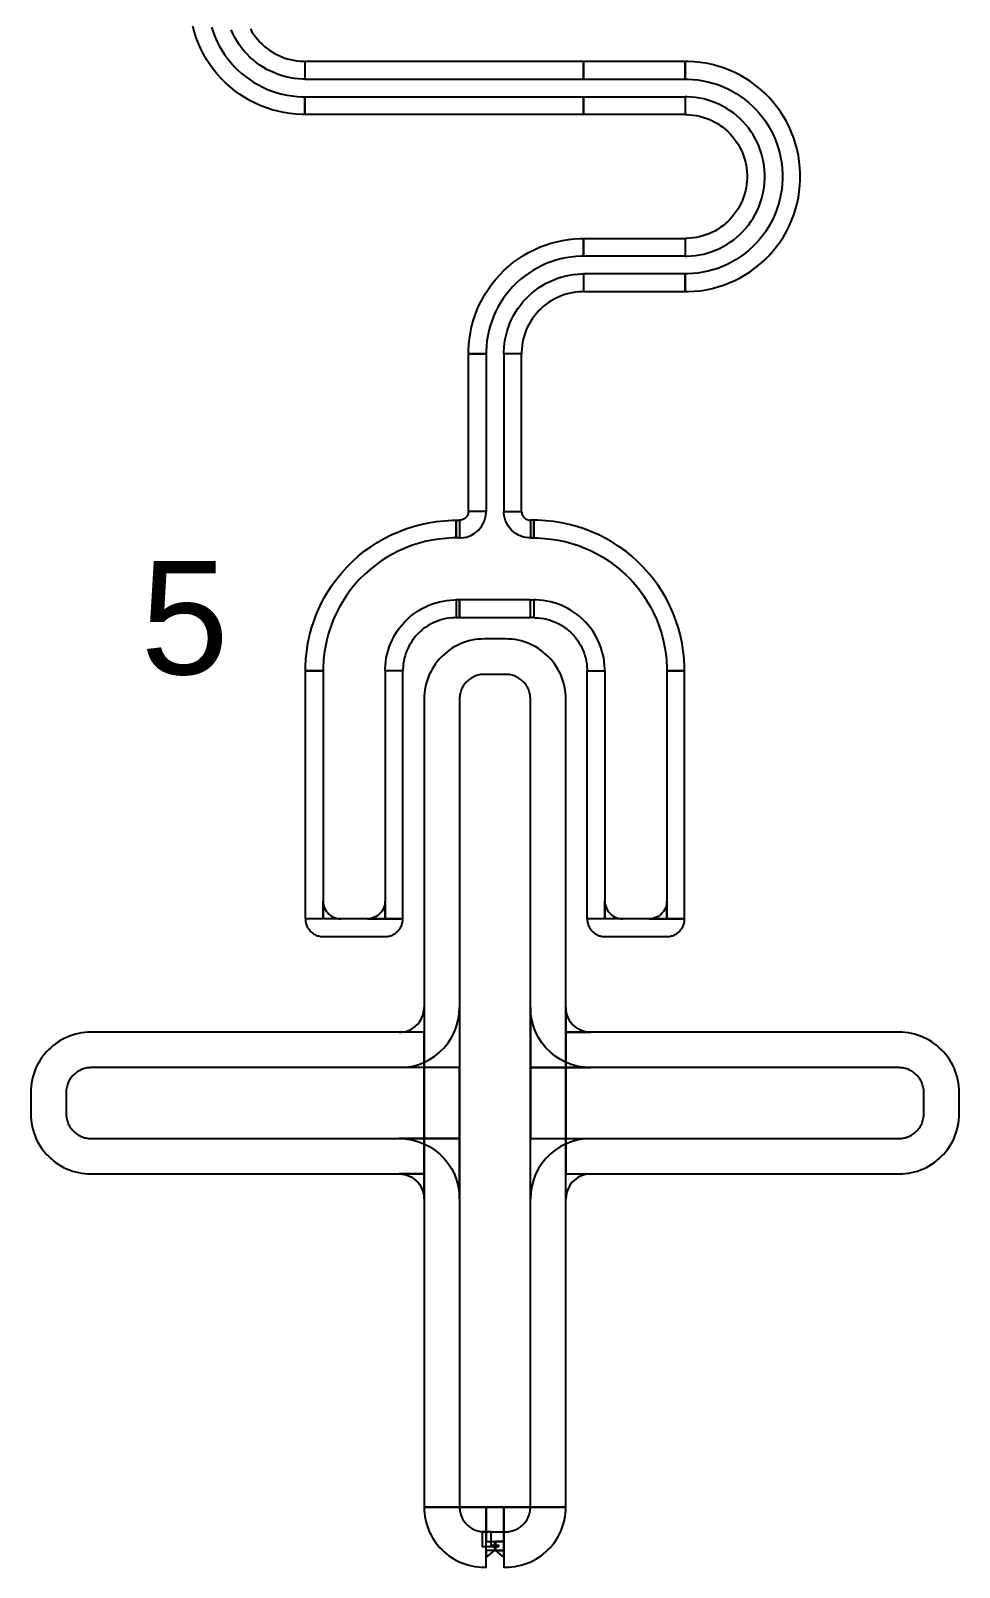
# Model space of a CAD drawing. Extents: x -3400 to 3400, y -3400 to 3400.
# Drawn here: x 1043 to 1567, y -1733 to -866 of the extents above; entities that cross this region are included whole.
import ezdxf

# ---------------------------------------------------------------- set-up
doc = ezdxf.new("R2010")
doc.units = 0
doc.layers.get('0').update_dxf_attribs({"linetype": 'CONTINUOUS'})
for name, color, linetype in [('BASEMETAL', 4, 'CONTINUOUS'), ('FRAME', 8, 'CONTINUOUS'), ('SECONDLAYER', 6, 'CONTINUOUS')]:
    doc.layers.add(name, color=color, linetype=linetype)
doc.styles.get("Standard").update_dxf_attribs({"font": 'arial.ttf'})

# ---------------------------------------------------------------- blocks, each defined once
blk = doc.blocks.new('CHIP_XSEARCH')
for points in [[(4544.97, 2536.38), (4545.86, 2533.64), (4546.89, 2530.95), (4548.06, 2528.32), (4549.37, 2525.76), (4550.81, 2523.26), (4552.38, 2520.85), (4554.07, 2518.52), (4555.88, 2516.28), (4557.81, 2514.14), (4559.84, 2512.1), (4561.98, 2510.18), (4564.22, 2508.37), (4566.55, 2506.67), (4568.97, 2505.1), (4571.46, 2503.67), (4574.03, 2502.36), (4576.66, 2501.19), (4579.34, 2500.15), (4582.08, 2499.26), (4584.86, 2498.52), (4587.68, 2497.92), (4590.52, 2497.47), (4593.39, 2497.17), (4596.26, 2497.02), (4597.7, 2497), (4597.7, 2487), (4596, 2487.02), (4592.6, 2487.2), (4589.22, 2487.56), (4585.86, 2488.09), (4582.53, 2488.8), (4579.24, 2489.68), (4576.01, 2490.73), (4572.83, 2491.95), (4569.72, 2493.33), (4566.69, 2494.88), (4563.74, 2496.58), (4560.89, 2498.43), (4558.13, 2500.43), (4555.49, 2502.57), (4552.96, 2504.85), (4550.55, 2507.26), (4548.28, 2509.79), (4546.14, 2512.43), (4544.14, 2515.18), (4542.28, 2518.04), (4540.58, 2520.98), (4539.04, 2524.02), (4537.65, 2527.13), (4536.43, 2530.3), (4535.38, 2533.54), (4534.5, 2536.83)], [(4566.94, 2535.3), (4567.86, 2533.71), (4568.86, 2532.18), (4569.94, 2530.69), (4571.09, 2529.27), (4572.32, 2527.91), (4573.61, 2526.61), (4574.97, 2525.39), (4576.4, 2524.23), (4577.88, 2523.16), (4579.42, 2522.16), (4581, 2521.24), (4582.64, 2520.41), (4584.31, 2519.66), (4586.02, 2519.01), (4587.76, 2518.44), (4589.53, 2517.97), (4591.33, 2517.59), (4593.14, 2517.3), (4594.96, 2517.11), (4596.79, 2517.01), (4597.7, 2517), (4597.7, 2507), (4596.53, 2507.02), (4594.17, 2507.14), (4591.83, 2507.38), (4589.5, 2507.75), (4587.2, 2508.24), (4584.92, 2508.85), (4582.68, 2509.58), (4580.48, 2510.43), (4578.33, 2511.38), (4576.23, 2512.45), (4574.19, 2513.63), (4572.22, 2514.91), (4570.31, 2516.3), (4568.48, 2517.78), (4566.73, 2519.36), (4565.06, 2521.02), (4563.49, 2522.77), (4562, 2524.61), (4560.62, 2526.51), (4559.33, 2528.49), (4558.16, 2530.53), (4557.09, 2532.63), (4556.13, 2534.78)]]:
    blk.add_lwpolyline(points)
for points in [[(4597.7, 2507), (4755, 2507), (4755, 2517), (4597.7, 2517)], [(4755, 2507), (4812.3, 2507), (4812.3, 2517), (4755, 2517)], [(4812.3, 2507), (4813.74, 2506.98), (4816.61, 2506.83), (4819.48, 2506.53), (4822.32, 2506.08), (4825.14, 2505.48), (4827.92, 2504.74), (4830.66, 2503.85), (4833.34, 2502.81), (4835.97, 2501.64), (4838.54, 2500.33), (4841.03, 2498.9), (4843.45, 2497.33), (4845.78, 2495.63), (4848.02, 2493.82), (4850.16, 2491.9), (4852.19, 2489.86), (4854.12, 2487.72), (4855.93, 2485.48), (4857.62, 2483.15), (4859.19, 2480.74), (4860.63, 2478.24), (4861.94, 2475.68), (4863.11, 2473.05), (4864.14, 2470.36), (4865.03, 2467.62), (4865.78, 2464.84), (4866.38, 2462.02), (4866.83, 2459.18), (4867.13, 2456.32), (4867.28, 2453.44), (4867.28, 2450.56), (4867.13, 2447.68), (4866.83, 2444.82), (4866.38, 2441.98), (4865.78, 2439.16), (4865.03, 2436.38), (4864.14, 2433.64), (4863.11, 2430.95), (4861.94, 2428.32), (4860.63, 2425.76), (4859.19, 2423.26), (4857.62, 2420.85), (4855.93, 2418.52), (4854.12, 2416.28), (4852.19, 2414.14), (4850.16, 2412.1), (4848.02, 2410.18), (4845.78, 2408.37), (4843.45, 2406.67), (4841.03, 2405.1), (4838.54, 2403.67), (4835.97, 2402.36), (4833.34, 2401.19), (4830.66, 2400.15), (4827.92, 2399.26), (4825.14, 2398.52), (4822.32, 2397.92), (4819.48, 2397.47), (4816.61, 2397.17), (4813.74, 2397.02), (4812.3, 2397), (4812.3, 2387), (4814, 2387.02), (4817.4, 2387.2), (4820.78, 2387.56), (4824.14, 2388.09), (4827.47, 2388.8), (4830.76, 2389.68), (4833.99, 2390.73), (4837.17, 2391.95), (4840.28, 2393.33), (4843.31, 2394.88), (4846.26, 2396.58), (4849.11, 2398.43), (4851.87, 2400.43), (4854.51, 2402.57), (4857.04, 2404.85), (4859.45, 2407.26), (4861.72, 2409.79), (4863.86, 2412.43), (4865.86, 2415.18), (4867.72, 2418.04), (4869.42, 2420.98), (4870.96, 2424.02), (4872.35, 2427.13), (4873.57, 2430.3), (4874.62, 2433.54), (4875.5, 2436.83), (4876.21, 2440.15), (4876.74, 2443.52), (4877.1, 2446.9), (4877.27, 2450.3), (4877.27, 2453.7), (4877.1, 2457.1), (4876.74, 2460.48), (4876.21, 2463.85), (4875.5, 2467.17), (4874.62, 2470.46), (4873.57, 2473.7), (4872.35, 2476.87), (4870.96, 2479.98), (4869.42, 2483.02), (4867.72, 2485.96), (4865.86, 2488.82), (4863.86, 2491.57), (4861.72, 2494.21), (4859.45, 2496.74), (4857.04, 2499.15), (4854.51, 2501.43), (4851.87, 2503.57), (4849.11, 2505.57), (4846.26, 2507.42), (4843.31, 2509.12), (4840.28, 2510.67), (4837.17, 2512.05), (4833.99, 2513.27), (4830.76, 2514.32), (4827.47, 2515.2), (4824.14, 2515.91), (4820.78, 2516.44), (4817.4, 2516.8), (4814, 2516.98), (4812.3, 2517)], [(4597.7, 2497), (4755, 2497), (4755, 2487), (4597.7, 2487)], [(4755, 2497), (4812.3, 2497), (4812.3, 2487), (4755, 2487)], [(4812.3, 2487), (4813.21, 2486.99), (4815.04, 2486.89), (4816.86, 2486.7), (4818.67, 2486.41), (4820.47, 2486.03), (4822.24, 2485.56), (4823.98, 2484.99), (4825.69, 2484.34), (4827.36, 2483.59), (4829, 2482.76), (4830.58, 2481.84), (4832.12, 2480.84), (4833.6, 2479.77), (4835.03, 2478.61), (4836.39, 2477.39), (4837.68, 2476.09), (4838.91, 2474.73), (4840.06, 2473.31), (4841.14, 2471.82), (4842.14, 2470.29), (4843.06, 2468.7), (4843.89, 2467.07), (4844.63, 2465.39), (4845.29, 2463.68), (4845.86, 2461.94), (4846.33, 2460.17), (4846.71, 2458.38), (4847, 2456.57), (4847.19, 2454.75), (4847.28, 2452.92), (4847.28, 2451.08), (4847.19, 2449.25), (4847, 2447.43), (4846.71, 2445.62), (4846.33, 2443.83), (4845.86, 2442.06), (4845.29, 2440.32), (4844.63, 2438.61), (4843.89, 2436.93), (4843.06, 2435.3), (4842.14, 2433.71), (4841.14, 2432.18), (4840.06, 2430.69), (4838.91, 2429.27), (4837.68, 2427.91), (4836.39, 2426.61), (4835.03, 2425.39), (4833.6, 2424.23), (4832.12, 2423.16), (4830.58, 2422.16), (4829, 2421.24), (4827.36, 2420.41), (4825.69, 2419.66), (4823.98, 2419.01), (4822.24, 2418.44), (4820.47, 2417.97), (4818.67, 2417.59), (4816.86, 2417.3), (4815.04, 2417.11), (4813.21, 2417.01), (4812.3, 2417), (4812.3, 2407), (4813.47, 2407.02), (4815.83, 2407.14), (4818.17, 2407.38), (4820.5, 2407.75), (4822.8, 2408.24), (4825.08, 2408.85), (4827.32, 2409.58), (4829.52, 2410.43), (4831.67, 2411.38), (4833.77, 2412.45), (4835.81, 2413.63), (4837.78, 2414.91), (4839.69, 2416.3), (4841.52, 2417.78), (4843.27, 2419.36), (4844.94, 2421.02), (4846.51, 2422.77), (4848, 2424.61), (4849.38, 2426.51), (4850.67, 2428.49), (4851.84, 2430.53), (4852.91, 2432.63), (4853.87, 2434.78), (4854.72, 2436.98), (4855.44, 2439.22), (4856.05, 2441.49), (4856.54, 2443.8), (4856.91, 2446.13), (4857.16, 2448.47), (4857.28, 2450.82), (4857.28, 2453.18), (4857.16, 2455.53), (4856.91, 2457.87), (4856.54, 2460.2), (4856.05, 2462.51), (4855.44, 2464.78), (4854.72, 2467.02), (4853.87, 2469.22), (4852.91, 2471.37), (4851.84, 2473.47), (4850.67, 2475.51), (4849.38, 2477.49), (4848, 2479.39), (4846.51, 2481.23), (4844.94, 2482.98), (4843.27, 2484.64), (4841.52, 2486.22), (4839.69, 2487.7), (4837.78, 2489.09), (4835.81, 2490.37), (4833.77, 2491.55), (4831.67, 2492.62), (4829.52, 2493.57), (4827.32, 2494.42), (4825.08, 2495.15), (4822.8, 2495.76), (4820.5, 2496.25), (4818.17, 2496.62), (4815.83, 2496.86), (4813.47, 2496.98), (4812.3, 2497)], [(4755, 2407), (4753.56, 2406.98), (4750.68, 2406.83), (4747.82, 2406.53), (4744.98, 2406.08), (4742.16, 2405.48), (4739.38, 2404.74), (4736.64, 2403.85), (4733.95, 2402.81), (4731.32, 2401.64), (4728.76, 2400.33), (4726.26, 2398.9), (4723.85, 2397.33), (4721.52, 2395.63), (4719.28, 2393.82), (4717.14, 2391.9), (4715.1, 2389.86), (4713.18, 2387.72), (4711.37, 2385.48), (4709.67, 2383.15), (4708.1, 2380.74), (4706.67, 2378.24), (4705.36, 2375.68), (4704.19, 2373.05), (4703.15, 2370.36), (4702.26, 2367.62), (4701.52, 2364.84), (4700.92, 2362.02), (4700.47, 2359.18), (4700.17, 2356.32), (4700.02, 2353.44), (4700, 2352), (4690, 2352), (4690.02, 2353.7), (4690.2, 2357.1), (4690.56, 2360.48), (4691.09, 2363.85), (4691.8, 2367.17), (4692.68, 2370.46), (4693.73, 2373.7), (4694.95, 2376.87), (4696.33, 2379.98), (4697.88, 2383.02), (4699.58, 2385.96), (4701.43, 2388.82), (4703.43, 2391.57), (4705.57, 2394.21), (4707.85, 2396.74), (4710.26, 2399.15), (4712.79, 2401.43), (4715.43, 2403.57), (4718.18, 2405.57), (4721.04, 2407.42), (4723.98, 2409.12), (4727.02, 2410.67), (4730.13, 2412.05), (4733.3, 2413.27), (4736.54, 2414.32), (4739.83, 2415.2), (4743.15, 2415.91), (4746.52, 2416.44), (4749.9, 2416.8), (4753.3, 2416.98), (4755, 2417)], [(4812.3, 2407), (4755, 2407), (4755, 2417), (4812.3, 2417)], [(4755, 2387), (4754.08, 2386.99), (4752.25, 2386.89), (4750.43, 2386.7), (4748.62, 2386.41), (4746.83, 2386.03), (4745.06, 2385.56), (4743.32, 2384.99), (4741.61, 2384.34), (4739.93, 2383.59), (4738.3, 2382.76), (4736.71, 2381.84), (4735.18, 2380.84), (4733.69, 2379.77), (4732.27, 2378.61), (4730.91, 2377.39), (4729.61, 2376.09), (4728.39, 2374.73), (4727.23, 2373.31), (4726.16, 2371.82), (4725.16, 2370.29), (4724.24, 2368.7), (4723.41, 2367.07), (4722.66, 2365.39), (4722.01, 2363.68), (4721.44, 2361.94), (4720.97, 2360.17), (4720.59, 2358.38), (4720.3, 2356.57), (4720.11, 2354.75), (4720.01, 2352.92), (4720, 2352), (4710, 2352), (4710.02, 2353.18), (4710.14, 2355.53), (4710.38, 2357.87), (4710.75, 2360.2), (4711.24, 2362.51), (4711.85, 2364.78), (4712.58, 2367.02), (4713.43, 2369.22), (4714.38, 2371.37), (4715.45, 2373.47), (4716.63, 2375.51), (4717.91, 2377.49), (4719.3, 2379.39), (4720.78, 2381.23), (4722.36, 2382.98), (4724.02, 2384.64), (4725.77, 2386.22), (4727.61, 2387.7), (4729.51, 2389.09), (4731.49, 2390.37), (4733.53, 2391.55), (4735.63, 2392.62), (4737.78, 2393.57), (4739.98, 2394.42), (4742.22, 2395.15), (4744.49, 2395.76), (4746.8, 2396.25), (4749.13, 2396.62), (4751.47, 2396.86), (4753.82, 2396.98), (4755, 2397)], [(4812.3, 2397), (4755, 2397), (4755, 2387), (4812.3, 2387)], [(4700, 2352), (4700, 2263), (4690, 2263), (4690, 2352)], [(4710, 2352), (4710, 2263), (4720, 2263), (4720, 2352)], [(4683, 2248), (4681.04, 2247.97), (4677.12, 2247.77), (4673.21, 2247.36), (4669.33, 2246.74), (4665.49, 2245.93), (4661.7, 2244.91), (4657.96, 2243.7), (4654.3, 2242.29), (4650.71, 2240.69), (4647.21, 2238.91), (4643.81, 2236.95), (4640.52, 2234.81), (4637.34, 2232.5), (4634.29, 2230.03), (4631.37, 2227.4), (4628.6, 2224.63), (4625.97, 2221.71), (4623.5, 2218.66), (4621.19, 2215.48), (4619.05, 2212.19), (4617.09, 2208.79), (4615.31, 2205.29), (4613.71, 2201.7), (4612.3, 2198.04), (4611.09, 2194.3), (4610.07, 2190.51), (4609.26, 2186.67), (4608.64, 2182.79), (4608.23, 2178.88), (4608.03, 2174.96), (4608, 2173), (4598, 2173), (4598.03, 2175.23), (4598.26, 2179.67), (4598.73, 2184.09), (4599.42, 2188.49), (4600.35, 2192.84), (4601.5, 2197.14), (4602.88, 2201.37), (4604.47, 2205.53), (4606.28, 2209.59), (4608.3, 2213.56), (4610.53, 2217.41), (4612.95, 2221.14), (4615.56, 2224.74), (4618.37, 2228.2), (4621.34, 2231.51), (4624.49, 2234.66), (4627.8, 2237.63), (4631.26, 2240.44), (4634.86, 2243.05), (4638.59, 2245.47), (4642.44, 2247.7), (4646.41, 2249.72), (4650.47, 2251.53), (4654.63, 2253.12), (4658.86, 2254.5), (4663.16, 2255.65), (4667.51, 2256.58), (4671.91, 2257.27), (4676.33, 2257.74), (4680.77, 2257.97), (4683, 2258)], [(4685, 2248), (4683, 2248), (4683, 2258), (4685, 2258)], [(4690, 2263), (4689.99, 2262.74), (4689.94, 2262.22), (4689.83, 2261.71), (4689.67, 2261.21), (4689.46, 2260.73), (4689.19, 2260.28), (4688.89, 2259.85), (4688.54, 2259.46), (4688.15, 2259.11), (4687.72, 2258.81), (4687.27, 2258.54), (4686.79, 2258.33), (4686.29, 2258.17), (4685.78, 2258.06), (4685.26, 2258.01), (4685, 2258), (4685, 2248), (4685.79, 2248.02), (4687.35, 2248.18), (4688.88, 2248.51), (4690.38, 2249), (4691.81, 2249.63), (4693.17, 2250.42), (4694.44, 2251.34), (4695.61, 2252.39), (4696.66, 2253.56), (4697.58, 2254.83), (4698.37, 2256.19), (4699, 2257.62), (4699.49, 2259.12), (4699.82, 2260.65), (4699.98, 2262.21), (4700, 2263)], [(4720, 2263), (4720.01, 2262.74), (4720.06, 2262.22), (4720.17, 2261.71), (4720.33, 2261.21), (4720.54, 2260.73), (4720.81, 2260.28), (4721.11, 2259.85), (4721.46, 2259.46), (4721.85, 2259.11), (4722.28, 2258.81), (4722.73, 2258.54), (4723.21, 2258.33), (4723.71, 2258.17), (4724.22, 2258.06), (4724.74, 2258.01), (4725, 2258), (4725, 2248), (4724.21, 2248.02), (4722.65, 2248.18), (4721.12, 2248.51), (4719.62, 2249), (4718.19, 2249.63), (4716.83, 2250.42), (4715.56, 2251.34), (4714.39, 2252.39), (4713.34, 2253.56), (4712.42, 2254.83), (4711.63, 2256.19), (4711, 2257.62), (4710.51, 2259.12), (4710.18, 2260.65), (4710.02, 2262.21), (4710, 2263)], [(4725, 2248), (4727, 2248), (4727, 2258), (4725, 2258)], [(4727, 2248), (4728.96, 2247.97), (4732.88, 2247.77), (4736.79, 2247.36), (4740.67, 2246.74), (4744.51, 2245.93), (4748.3, 2244.91), (4752.04, 2243.7), (4755.7, 2242.29), (4759.29, 2240.69), (4762.79, 2238.91), (4766.19, 2236.95), (4769.48, 2234.81), (4772.66, 2232.5), (4775.71, 2230.03), (4778.63, 2227.4), (4781.4, 2224.63), (4784.03, 2221.71), (4786.5, 2218.66), (4788.81, 2215.48), (4790.95, 2212.19), (4792.91, 2208.79), (4794.69, 2205.29), (4796.29, 2201.7), (4797.7, 2198.04), (4798.91, 2194.3), (4799.93, 2190.51), (4800.74, 2186.67), (4801.36, 2182.79), (4801.77, 2178.88), (4801.97, 2174.96), (4802, 2173), (4812, 2173), (4811.97, 2175.23), (4811.74, 2179.67), (4811.27, 2184.09), (4810.58, 2188.49), (4809.65, 2192.84), (4808.5, 2197.14), (4807.12, 2201.37), (4805.53, 2205.53), (4803.72, 2209.59), (4801.7, 2213.56), (4799.47, 2217.41), (4797.05, 2221.14), (4794.44, 2224.74), (4791.63, 2228.2), (4788.66, 2231.51), (4785.51, 2234.66), (4782.2, 2237.63), (4778.74, 2240.44), (4775.14, 2243.05), (4771.41, 2245.47), (4767.56, 2247.7), (4763.59, 2249.72), (4759.53, 2251.53), (4755.37, 2253.12), (4751.14, 2254.5), (4746.84, 2255.65), (4742.49, 2256.58), (4738.09, 2257.27), (4733.67, 2257.74), (4729.23, 2257.97), (4727, 2258)], [(4683, 2203), (4682.21, 2202.99), (4680.65, 2202.91), (4679.08, 2202.74), (4677.53, 2202.5), (4676, 2202.17), (4674.48, 2201.76), (4672.99, 2201.28), (4671.52, 2200.72), (4670.08, 2200.08), (4668.69, 2199.36), (4667.33, 2198.58), (4666.01, 2197.72), (4664.74, 2196.8), (4663.52, 2195.81), (4662.35, 2194.76), (4661.24, 2193.65), (4660.19, 2192.48), (4659.2, 2191.26), (4658.28, 2189.99), (4657.42, 2188.67), (4656.64, 2187.31), (4655.92, 2185.92), (4655.28, 2184.48), (4654.72, 2183.01), (4654.24, 2181.52), (4653.83, 2180), (4653.5, 2178.47), (4653.26, 2176.92), (4653.09, 2175.35), (4653.01, 2173.79), (4653, 2173), (4643, 2173), (4643.01, 2174.05), (4643.12, 2176.14), (4643.34, 2178.22), (4643.67, 2180.29), (4644.11, 2182.34), (4644.65, 2184.36), (4645.29, 2186.35), (4646.04, 2188.31), (4646.9, 2190.22), (4647.85, 2192.09), (4648.89, 2193.9), (4650.03, 2195.66), (4651.27, 2197.35), (4652.58, 2198.98), (4653.99, 2200.53), (4655.47, 2202.01), (4657.02, 2203.42), (4658.65, 2204.73), (4660.34, 2205.97), (4662.1, 2207.11), (4663.91, 2208.15), (4665.78, 2209.1), (4667.69, 2209.96), (4669.65, 2210.71), (4671.64, 2211.35), (4673.66, 2211.89), (4675.71, 2212.33), (4677.78, 2212.66), (4679.86, 2212.88), (4681.95, 2212.99), (4683, 2213)], [(4685, 2213), (4683, 2213), (4683, 2203), (4685, 2203)], [(4685, 2213), (4685, 2203), (4725, 2203), (4725, 2213)], [(4725, 2213), (4727, 2213), (4727, 2203), (4725, 2203)], [(4727, 2203), (4727.79, 2202.99), (4729.35, 2202.91), (4730.92, 2202.74), (4732.47, 2202.5), (4734, 2202.17), (4735.52, 2201.76), (4737.01, 2201.28), (4738.48, 2200.72), (4739.92, 2200.08), (4741.31, 2199.36), (4742.67, 2198.58), (4743.99, 2197.72), (4745.26, 2196.8), (4746.48, 2195.81), (4747.65, 2194.76), (4748.76, 2193.65), (4749.81, 2192.48), (4750.8, 2191.26), (4751.72, 2189.99), (4752.58, 2188.67), (4753.36, 2187.31), (4754.08, 2185.92), (4754.72, 2184.48), (4755.28, 2183.01), (4755.76, 2181.52), (4756.17, 2180), (4756.5, 2178.47), (4756.74, 2176.92), (4756.91, 2175.35), (4756.99, 2173.79), (4757, 2173), (4767, 2173), (4766.99, 2174.05), (4766.88, 2176.14), (4766.66, 2178.22), (4766.33, 2180.29), (4765.89, 2182.34), (4765.35, 2184.36), (4764.71, 2186.35), (4763.96, 2188.31), (4763.1, 2190.22), (4762.15, 2192.09), (4761.11, 2193.9), (4759.97, 2195.66), (4758.73, 2197.35), (4757.42, 2198.98), (4756.01, 2200.53), (4754.53, 2202.01), (4752.98, 2203.42), (4751.35, 2204.73), (4749.66, 2205.97), (4747.9, 2207.11), (4746.09, 2208.15), (4744.22, 2209.1), (4742.31, 2209.96), (4740.35, 2210.71), (4738.36, 2211.35), (4736.34, 2211.89), (4734.29, 2212.33), (4732.22, 2212.66), (4730.14, 2212.88), (4728.05, 2212.99), (4727, 2213)], [(4705, 2191), (4699, 2191), (4697.22, 2190.95), (4695.45, 2190.81), (4693.68, 2190.58), (4691.93, 2190.26), (4690.2, 2189.84), (4688.49, 2189.34), (4686.82, 2188.74), (4685.17, 2188.06), (4683.56, 2187.29), (4682, 2186.44), (4680.48, 2185.51), (4679.02, 2184.51), (4677.6, 2183.42), (4676.25, 2182.27), (4674.96, 2181.04), (4673.73, 2179.75), (4672.58, 2178.4), (4671.49, 2176.98), (4670.49, 2175.52), (4669.56, 2174), (4668.71, 2172.44), (4667.94, 2170.83), (4667.26, 2169.18), (4666.66, 2167.51), (4666.16, 2165.8), (4665.74, 2164.07), (4665.42, 2162.32), (4665.19, 2160.55), (4665.05, 2158.78), (4665, 2157), (4665, 1701), (4745, 1701), (4745, 2157), (4744.95, 2158.78), (4744.81, 2160.55), (4744.58, 2162.32), (4744.26, 2164.07), (4743.84, 2165.8), (4743.34, 2167.51), (4742.74, 2169.18), (4742.06, 2170.83), (4741.29, 2172.44), (4740.44, 2174), (4739.51, 2175.52), (4738.51, 2176.98), (4737.42, 2178.4), (4736.27, 2179.75), (4735.04, 2181.04), (4733.75, 2182.27), (4732.4, 2183.42), (4730.98, 2184.51), (4729.52, 2185.51), (4728, 2186.44), (4726.44, 2187.29), (4724.83, 2188.06), (4723.18, 2188.74), (4721.51, 2189.34), (4719.8, 2189.84), (4718.07, 2190.26), (4716.32, 2190.58), (4714.55, 2190.81), (4712.78, 2190.95), (4711, 2191)], [(4608, 2173), (4608, 2033), (4598, 2033), (4598, 2173)], [(4643, 2173), (4643, 2033), (4653, 2033), (4653, 2173)], [(4767, 2173), (4767, 2033), (4757, 2033), (4757, 2173)], [(4802, 2173), (4802, 2033), (4812, 2033), (4812, 2173)], [(4608, 2033), (4608, 2043), (4608.05, 2041.95), (4608.22, 2040.92), (4608.49, 2039.91), (4608.86, 2038.93), (4609.34, 2038), (4609.91, 2037.12), (4610.57, 2036.31), (4611.31, 2035.57), (4612.12, 2034.91), (4613, 2034.34), (4613.93, 2033.86), (4614.91, 2033.49), (4615.92, 2033.22), (4616.95, 2033.05), (4618, 2033)], [(4643, 2033), (4643, 2043), (4642.95, 2041.95), (4642.78, 2040.92), (4642.51, 2039.91), (4642.14, 2038.93), (4641.66, 2038), (4641.09, 2037.12), (4640.43, 2036.31), (4639.69, 2035.57), (4638.88, 2034.91), (4638, 2034.34), (4637.07, 2033.86), (4636.09, 2033.49), (4635.08, 2033.22), (4634.05, 2033.05), (4633, 2033)], [(4767, 2033), (4767, 2043), (4767.05, 2041.95), (4767.22, 2040.92), (4767.49, 2039.91), (4767.86, 2038.93), (4768.34, 2038), (4768.91, 2037.12), (4769.57, 2036.31), (4770.31, 2035.57), (4771.12, 2034.91), (4772, 2034.34), (4772.93, 2033.86), (4773.91, 2033.49), (4774.92, 2033.22), (4775.95, 2033.05), (4777, 2033)], [(4802, 2033), (4802, 2043), (4801.95, 2041.95), (4801.78, 2040.92), (4801.51, 2039.91), (4801.14, 2038.93), (4800.66, 2038), (4800.09, 2037.12), (4799.43, 2036.31), (4798.69, 2035.57), (4797.88, 2034.91), (4797, 2034.34), (4796.07, 2033.86), (4795.09, 2033.49), (4794.08, 2033.22), (4793.05, 2033.05), (4792, 2033)], [(4625.5, 2033), (4598, 2033), (4598, 2033), (4598.01, 2032.48), (4598.05, 2031.95), (4598.12, 2031.44), (4598.22, 2030.92), (4598.34, 2030.41), (4598.49, 2029.91), (4598.66, 2029.42), (4598.86, 2028.93), (4599.09, 2028.46), (4599.34, 2028), (4599.61, 2027.55), (4599.91, 2027.12), (4600.23, 2026.71), (4600.57, 2026.31), (4600.93, 2025.93), (4601.31, 2025.57), (4601.71, 2025.23), (4602.12, 2024.91), (4602.55, 2024.61), (4603, 2024.34), (4603.46, 2024.09), (4603.93, 2023.86), (4604.42, 2023.66), (4604.91, 2023.49), (4605.41, 2023.34), (4605.92, 2023.22), (4606.44, 2023.12), (4606.95, 2023.05), (4607.48, 2023.01), (4608, 2023), (4643, 2023), (4643.52, 2023.01), (4644.05, 2023.05), (4644.56, 2023.12), (4645.08, 2023.22), (4645.59, 2023.34), (4646.09, 2023.49), (4646.58, 2023.66), (4647.07, 2023.86), (4647.54, 2024.09), (4648, 2024.34), (4648.45, 2024.61), (4648.88, 2024.91), (4649.29, 2025.23), (4649.69, 2025.57), (4650.07, 2025.93), (4650.43, 2026.31), (4650.77, 2026.71), (4651.09, 2027.12), (4651.39, 2027.55), (4651.66, 2028), (4651.91, 2028.46), (4652.14, 2028.93), (4652.34, 2029.42), (4652.51, 2029.91), (4652.66, 2030.41), (4652.78, 2030.92), (4652.88, 2031.44), (4652.95, 2031.95), (4652.99, 2032.48), (4653, 2033), (4653, 2033)], [(4784.5, 2033), (4757, 2033), (4757, 2033), (4757.01, 2032.48), (4757.05, 2031.95), (4757.12, 2031.44), (4757.22, 2030.92), (4757.34, 2030.41), (4757.49, 2029.91), (4757.66, 2029.42), (4757.86, 2028.93), (4758.09, 2028.46), (4758.34, 2028), (4758.61, 2027.55), (4758.91, 2027.12), (4759.23, 2026.71), (4759.57, 2026.31), (4759.93, 2025.93), (4760.31, 2025.57), (4760.71, 2025.23), (4761.12, 2024.91), (4761.55, 2024.61), (4762, 2024.34), (4762.46, 2024.09), (4762.93, 2023.86), (4763.42, 2023.66), (4763.91, 2023.49), (4764.41, 2023.34), (4764.92, 2023.22), (4765.44, 2023.12), (4765.95, 2023.05), (4766.48, 2023.01), (4767, 2023), (4802, 2023), (4802.52, 2023.01), (4803.05, 2023.05), (4803.56, 2023.12), (4804.08, 2023.22), (4804.59, 2023.34), (4805.09, 2023.49), (4805.58, 2023.66), (4806.07, 2023.86), (4806.54, 2024.09), (4807, 2024.34), (4807.45, 2024.61), (4807.88, 2024.91), (4808.29, 2025.23), (4808.69, 2025.57), (4809.07, 2025.93), (4809.43, 2026.31), (4809.77, 2026.71), (4810.09, 2027.12), (4810.39, 2027.55), (4810.66, 2028), (4810.91, 2028.46), (4811.14, 2028.93), (4811.34, 2029.42), (4811.51, 2029.91), (4811.66, 2030.41), (4811.78, 2030.92), (4811.88, 2031.44), (4811.95, 2031.95), (4811.99, 2032.48), (4812, 2033), (4812, 2033)], [(4665, 1969), (4651, 1969), (4652.46, 1969.08), (4653.91, 1969.31), (4655.33, 1969.69), (4656.69, 1970.21), (4658, 1970.88), (4659.23, 1971.67), (4660.37, 1972.6), (4661.4, 1973.63), (4662.33, 1974.77), (4663.12, 1976), (4663.79, 1977.31), (4664.31, 1978.67), (4664.69, 1980.09), (4664.92, 1981.54), (4665, 1983)], [(4745, 1969), (4759, 1969), (4757.54, 1969.08), (4756.09, 1969.31), (4754.67, 1969.69), (4753.31, 1970.21), (4752, 1970.88), (4750.77, 1971.67), (4749.63, 1972.6), (4748.6, 1973.63), (4747.67, 1974.77), (4746.88, 1976), (4746.21, 1977.31), (4745.69, 1978.67), (4745.31, 1980.09), (4745.08, 1981.54), (4745, 1983)], [(4665, 1929), (4665, 1969), (4477, 1969), (4475.22, 1968.95), (4473.45, 1968.81), (4471.68, 1968.58), (4469.93, 1968.26), (4468.2, 1967.84), (4466.49, 1967.34), (4464.82, 1966.74), (4463.17, 1966.06), (4461.56, 1965.29), (4460, 1964.44), (4458.48, 1963.51), (4457.02, 1962.51), (4455.6, 1961.42), (4454.25, 1960.27), (4452.96, 1959.04), (4451.73, 1957.75), (4450.58, 1956.4), (4449.49, 1954.98), (4448.49, 1953.52), (4447.56, 1952), (4446.71, 1950.44), (4445.94, 1948.83), (4445.26, 1947.18), (4444.66, 1945.51), (4444.16, 1943.8), (4443.74, 1942.07), (4443.42, 1940.32), (4443.19, 1938.55), (4443.05, 1936.78), (4443, 1935), (4443, 1923), (4443.05, 1921.22), (4443.19, 1919.45), (4443.42, 1917.68), (4443.74, 1915.93), (4444.16, 1914.2), (4444.66, 1912.49), (4445.26, 1910.82), (4445.94, 1909.17), (4446.71, 1907.56), (4447.56, 1906), (4448.49, 1904.48), (4449.49, 1903.02), (4450.58, 1901.6), (4451.73, 1900.25), (4452.96, 1898.96), (4454.25, 1897.73), (4455.6, 1896.58), (4457.02, 1895.49), (4458.48, 1894.49), (4460, 1893.56), (4461.56, 1892.71), (4463.17, 1891.94), (4464.82, 1891.26), (4466.49, 1890.66), (4468.2, 1890.16), (4469.93, 1889.74), (4471.68, 1889.42), (4473.45, 1889.19), (4475.22, 1889.05), (4477, 1889), (4665, 1889)], [(4745, 1929), (4745, 1889), (4933, 1889), (4934.78, 1889.05), (4936.55, 1889.19), (4938.32, 1889.42), (4940.07, 1889.74), (4941.8, 1890.16), (4943.51, 1890.66), (4945.18, 1891.26), (4946.83, 1891.94), (4948.44, 1892.71), (4950, 1893.56), (4951.52, 1894.49), (4952.98, 1895.49), (4954.4, 1896.58), (4955.75, 1897.73), (4957.04, 1898.96), (4958.27, 1900.25), (4959.42, 1901.6), (4960.51, 1903.02), (4961.51, 1904.48), (4962.44, 1906), (4963.29, 1907.56), (4964.06, 1909.17), (4964.74, 1910.82), (4965.34, 1912.49), (4965.84, 1914.2), (4966.26, 1915.93), (4966.58, 1917.68), (4966.81, 1919.45), (4966.95, 1921.22), (4967, 1923), (4967, 1935), (4966.95, 1936.78), (4966.81, 1938.55), (4966.58, 1940.32), (4966.26, 1942.07), (4965.84, 1943.8), (4965.34, 1945.51), (4964.74, 1947.18), (4964.06, 1948.83), (4963.29, 1950.44), (4962.44, 1952), (4961.51, 1953.52), (4960.51, 1954.98), (4959.42, 1956.4), (4958.27, 1957.75), (4957.04, 1959.04), (4955.75, 1960.27), (4954.4, 1961.42), (4952.98, 1962.51), (4951.52, 1963.51), (4950, 1964.44), (4948.44, 1965.29), (4946.83, 1966.06), (4945.18, 1966.74), (4943.51, 1967.34), (4941.8, 1967.84), (4940.07, 1968.26), (4938.32, 1968.58), (4936.55, 1968.81), (4934.78, 1968.95), (4933, 1969), (4745, 1969)], [(4665, 1889), (4651, 1889), (4652.46, 1888.92), (4653.91, 1888.69), (4655.33, 1888.31), (4656.69, 1887.79), (4658, 1887.12), (4659.23, 1886.33), (4660.37, 1885.4), (4661.4, 1884.37), (4662.33, 1883.23), (4663.12, 1882), (4663.79, 1880.69), (4664.31, 1879.33), (4664.69, 1877.91), (4664.92, 1876.46), (4665, 1875)], [(4745, 1889), (4759, 1889), (4757.54, 1888.92), (4756.09, 1888.69), (4754.67, 1888.31), (4753.31, 1887.79), (4752, 1887.12), (4750.77, 1886.33), (4749.63, 1885.4), (4748.6, 1884.37), (4747.67, 1883.23), (4746.88, 1882), (4746.21, 1880.69), (4745.69, 1879.33), (4745.31, 1877.91), (4745.08, 1876.46), (4745, 1875)], [(4682.5, 1701), (4665, 1701), (4665, 1701), (4665.05, 1699.22), (4665.19, 1697.45), (4665.42, 1695.68), (4665.74, 1693.93), (4666.16, 1692.2), (4666.66, 1690.49), (4667.26, 1688.82), (4667.94, 1687.17), (4668.71, 1685.56), (4669.56, 1684), (4670.49, 1682.48), (4671.49, 1681.02), (4672.58, 1679.6), (4673.73, 1678.25), (4674.96, 1676.96), (4676.25, 1675.73), (4677.6, 1674.58), (4679.02, 1673.49), (4680.48, 1672.49), (4682, 1671.56), (4683.56, 1670.71), (4685.17, 1669.94), (4686.82, 1669.26), (4688.49, 1668.66), (4690.2, 1668.16), (4691.93, 1667.74), (4693.68, 1667.42), (4695.45, 1667.19), (4697.22, 1667.05), (4699, 1667), (4700, 1667), (4700, 1701)], [(4700, 1701), (4700, 1681.5), (4710, 1681.5), (4710, 1701)], [(4727.5, 1701), (4710, 1701), (4710, 1667), (4711, 1667), (4712.78, 1667.05), (4714.55, 1667.19), (4716.32, 1667.42), (4718.07, 1667.74), (4719.8, 1668.16), (4721.51, 1668.66), (4723.18, 1669.26), (4724.83, 1669.94), (4726.44, 1670.71), (4728, 1671.56), (4729.52, 1672.49), (4730.98, 1673.49), (4732.4, 1674.58), (4733.75, 1675.73), (4735.04, 1676.96), (4736.27, 1678.25), (4737.42, 1679.6), (4738.51, 1681.02), (4739.51, 1682.48), (4740.44, 1684), (4741.29, 1685.56), (4742.06, 1687.17), (4742.74, 1688.82), (4743.34, 1690.49), (4743.84, 1692.2), (4744.26, 1693.93), (4744.58, 1695.68), (4744.81, 1697.45), (4744.95, 1699.22), (4745, 1701), (4745, 1701)], [(4704.65, 1681.5), (4704.65, 1676.5), (4700, 1676.5), (4700, 1681.5)], [(4700, 1676.5), (4700, 1672.5), (4700, 1672.5), (4704.65, 1676.5)], [(4705.35, 1681.5), (4705.35, 1676.5), (4710, 1676.5), (4710, 1681.5)], [(4705.35, 1676.5), (4710, 1672.5), (4710, 1672.5), (4710, 1676.5)]]:
    blk.add_lwpolyline(points, close=True)
at = {"layer": 'SECONDLAYER'}
for points in [[(4705, 1687), (4711, 1687), (4711.73, 1687.02), (4712.46, 1687.08), (4713.19, 1687.17), (4713.91, 1687.31), (4714.62, 1687.48), (4715.33, 1687.69), (4716.02, 1687.93), (4716.69, 1688.21), (4717.36, 1688.53), (4718, 1688.88), (4718.62, 1689.26), (4719.23, 1689.67), (4719.81, 1690.12), (4720.37, 1690.6), (4720.9, 1691.1), (4721.4, 1691.63), (4721.88, 1692.19), (4722.33, 1692.77), (4722.74, 1693.38), (4723.12, 1694), (4723.47, 1694.64), (4723.79, 1695.31), (4724.07, 1695.98), (4724.31, 1696.67), (4724.52, 1697.38), (4724.69, 1698.09), (4724.83, 1698.81), (4724.92, 1699.54), (4724.98, 1700.27), (4725, 1701), (4725, 2157), (4724.98, 2157.73), (4724.92, 2158.46), (4724.83, 2159.19), (4724.69, 2159.91), (4724.52, 2160.62), (4724.31, 2161.33), (4724.07, 2162.02), (4723.79, 2162.69), (4723.47, 2163.36), (4723.12, 2164), (4722.74, 2164.62), (4722.33, 2165.23), (4721.88, 2165.81), (4721.4, 2166.37), (4720.9, 2166.9), (4720.37, 2167.4), (4719.81, 2167.88), (4719.23, 2168.33), (4718.62, 2168.74), (4718, 2169.12), (4717.36, 2169.47), (4716.69, 2169.79), (4716.02, 2170.07), (4715.33, 2170.31), (4714.62, 2170.52), (4713.91, 2170.69), (4713.19, 2170.83), (4712.46, 2170.92), (4711.73, 2170.98), (4711, 2171), (4699, 2171), (4698.27, 2170.98), (4697.54, 2170.92), (4696.81, 2170.83), (4696.09, 2170.69), (4695.38, 2170.52), (4694.67, 2170.31), (4693.98, 2170.07), (4693.31, 2169.79), (4692.64, 2169.47), (4692, 2169.12), (4691.38, 2168.74), (4690.77, 2168.33), (4690.19, 2167.88), (4689.63, 2167.4), (4689.1, 2166.9), (4688.6, 2166.37), (4688.12, 2165.81), (4687.67, 2165.23), (4687.26, 2164.62), (4686.88, 2164), (4686.53, 2163.36), (4686.21, 2162.69), (4685.93, 2162.02), (4685.69, 2161.33), (4685.48, 2160.62), (4685.31, 2159.91), (4685.17, 2159.19), (4685.08, 2158.46), (4685.02, 2157.73), (4685, 2157), (4685, 1701), (4685.02, 1700.27), (4685.08, 1699.54), (4685.17, 1698.81), (4685.31, 1698.09), (4685.48, 1697.38), (4685.69, 1696.67), (4685.93, 1695.98), (4686.21, 1695.31), (4686.53, 1694.64), (4686.88, 1694), (4687.26, 1693.38), (4687.67, 1692.77), (4688.12, 1692.19), (4688.6, 1691.63), (4689.1, 1691.1), (4689.63, 1690.6), (4690.19, 1690.12), (4690.77, 1689.67), (4691.38, 1689.26), (4692, 1688.88), (4692.64, 1688.53), (4693.31, 1688.21), (4693.98, 1687.93), (4694.67, 1687.69), (4695.38, 1687.48), (4696.09, 1687.31), (4696.81, 1687.17), (4697.54, 1687.08), (4698.27, 1687.02), (4699, 1687)], [(4685, 1949), (4651, 1949), (4654.55, 1949.19), (4658.07, 1949.74), (4661.51, 1950.66), (4664.83, 1951.94), (4668, 1953.56), (4670.98, 1955.49), (4673.75, 1957.73), (4676.27, 1960.25), (4678.51, 1963.02), (4680.44, 1966), (4682.06, 1969.17), (4683.34, 1972.49), (4684.26, 1975.93), (4684.81, 1979.45), (4685, 1983)], [(4725, 1949), (4759, 1949), (4755.45, 1949.19), (4751.93, 1949.74), (4748.49, 1950.66), (4745.17, 1951.94), (4742, 1953.56), (4739.02, 1955.49), (4736.25, 1957.73), (4733.73, 1960.25), (4731.49, 1963.02), (4729.56, 1966), (4727.94, 1969.17), (4726.66, 1972.49), (4725.74, 1975.93), (4725.19, 1979.45), (4725, 1983)], [(4685, 1929), (4685, 1949), (4477, 1949), (4476.27, 1948.98), (4475.54, 1948.92), (4474.81, 1948.83), (4474.09, 1948.69), (4473.38, 1948.52), (4472.67, 1948.31), (4471.98, 1948.07), (4471.31, 1947.79), (4470.64, 1947.47), (4470, 1947.12), (4469.38, 1946.74), (4468.77, 1946.33), (4468.19, 1945.88), (4467.63, 1945.4), (4467.1, 1944.9), (4466.6, 1944.37), (4466.12, 1943.81), (4465.67, 1943.23), (4465.26, 1942.62), (4464.88, 1942), (4464.53, 1941.36), (4464.21, 1940.69), (4463.93, 1940.02), (4463.69, 1939.33), (4463.48, 1938.62), (4463.31, 1937.91), (4463.17, 1937.19), (4463.08, 1936.46), (4463.02, 1935.73), (4463, 1935), (4463, 1923), (4463.02, 1922.27), (4463.08, 1921.54), (4463.17, 1920.81), (4463.31, 1920.09), (4463.48, 1919.38), (4463.69, 1918.67), (4463.93, 1917.98), (4464.21, 1917.31), (4464.53, 1916.64), (4464.88, 1916), (4465.26, 1915.38), (4465.67, 1914.77), (4466.12, 1914.19), (4466.6, 1913.63), (4467.1, 1913.1), (4467.63, 1912.6), (4468.19, 1912.12), (4468.77, 1911.67), (4469.38, 1911.26), (4470, 1910.88), (4470.64, 1910.53), (4471.31, 1910.21), (4471.98, 1909.93), (4472.67, 1909.69), (4473.38, 1909.48), (4474.09, 1909.31), (4474.81, 1909.17), (4475.54, 1909.08), (4476.27, 1909.02), (4477, 1909), (4685, 1909)], [(4725, 1929), (4725, 1909), (4933, 1909), (4933.73, 1909.02), (4934.46, 1909.08), (4935.19, 1909.17), (4935.91, 1909.31), (4936.62, 1909.48), (4937.33, 1909.69), (4938.02, 1909.93), (4938.69, 1910.21), (4939.36, 1910.53), (4940, 1910.88), (4940.62, 1911.26), (4941.23, 1911.67), (4941.81, 1912.12), (4942.37, 1912.6), (4942.9, 1913.1), (4943.4, 1913.63), (4943.88, 1914.19), (4944.33, 1914.77), (4944.74, 1915.38), (4945.12, 1916), (4945.47, 1916.64), (4945.79, 1917.31), (4946.07, 1917.98), (4946.31, 1918.67), (4946.52, 1919.38), (4946.69, 1920.09), (4946.83, 1920.81), (4946.92, 1921.54), (4946.98, 1922.27), (4947, 1923), (4947, 1935), (4946.98, 1935.73), (4946.92, 1936.46), (4946.83, 1937.19), (4946.69, 1937.91), (4946.52, 1938.62), (4946.31, 1939.33), (4946.07, 1940.02), (4945.79, 1940.69), (4945.47, 1941.36), (4945.12, 1942), (4944.74, 1942.62), (4944.33, 1943.23), (4943.88, 1943.81), (4943.4, 1944.37), (4942.9, 1944.9), (4942.37, 1945.4), (4941.81, 1945.88), (4941.23, 1946.33), (4940.62, 1946.74), (4940, 1947.12), (4939.36, 1947.47), (4938.69, 1947.79), (4938.02, 1948.07), (4937.33, 1948.31), (4936.62, 1948.52), (4935.91, 1948.69), (4935.19, 1948.83), (4934.46, 1948.92), (4933.73, 1948.98), (4933, 1949), (4725, 1949)], [(4685, 1909), (4651, 1909), (4654.55, 1908.81), (4658.07, 1908.26), (4661.51, 1907.34), (4664.83, 1906.06), (4668, 1904.44), (4670.98, 1902.51), (4673.75, 1900.27), (4676.27, 1897.75), (4678.51, 1894.98), (4680.44, 1892), (4682.06, 1888.83), (4683.34, 1885.51), (4684.26, 1882.07), (4684.81, 1878.55), (4685, 1875)], [(4725, 1909), (4759, 1909), (4755.45, 1908.81), (4751.93, 1908.26), (4748.49, 1907.34), (4745.17, 1906.06), (4742, 1904.44), (4739.02, 1902.51), (4736.25, 1900.27), (4733.73, 1897.75), (4731.49, 1894.98), (4729.56, 1892), (4727.94, 1888.83), (4726.66, 1885.51), (4725.74, 1882.07), (4725.19, 1878.55), (4725, 1875)], [(4702.75, 1678.65), (4702.75, 1687), (4697.75, 1687), (4697.75, 1678.65)], [(4704.65, 1678.65), (4704.65, 1679.35), (4702.75, 1679.35), (4702.75, 1678.65)], [(4705.35, 1678.65), (4705.35, 1679.35), (4704.65, 1679.35), (4704.65, 1678.65)], [(4707.25, 1678.65), (4707.25, 1679.35), (4705.35, 1679.35), (4705.35, 1678.65)]]:
    blk.add_lwpolyline(points, close=True, dxfattribs=at)
at = {"layer": 'FRAME'}
blk.add_text('5', height=64, dxfattribs=at).set_placement((4505, 2171))

msp = doc.modelspace()

# ---------------------------------------------------------------- block references
at = {"layer": 'BASEMETAL'}
msp.add_blockref('CHIP_XSEARCH', (-3400, -3400), dxfattribs=at)

doc.saveas('drawing.dxf')
